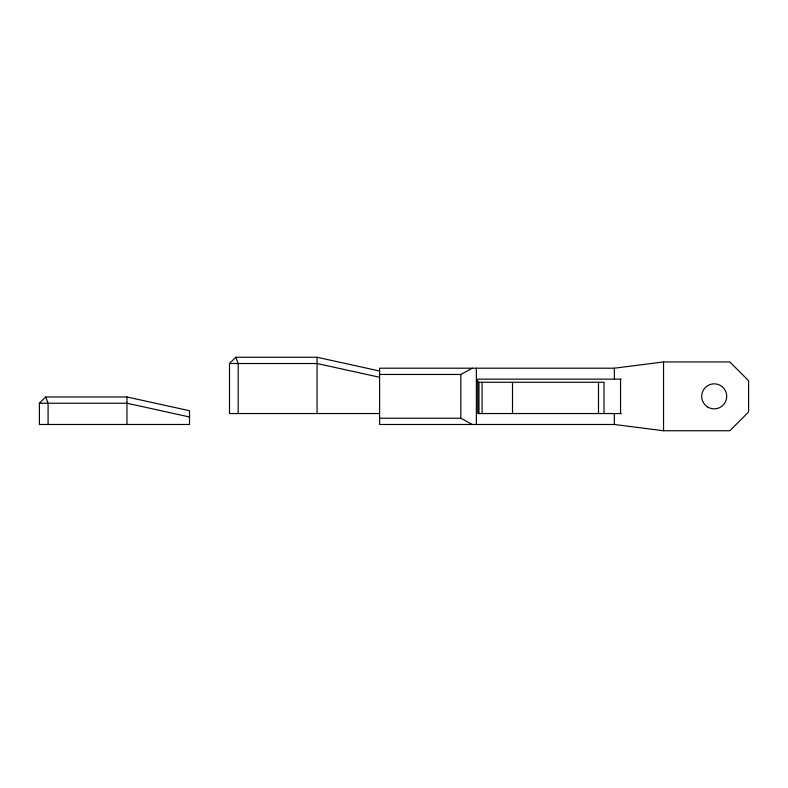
<?xml version="1.0" encoding="UTF-8"?>
<svg xmlns="http://www.w3.org/2000/svg" width="788" height="788" viewBox="0 0 788 788"><rect width="100%" height="100%" fill="white"/><g stroke="black" fill="none" stroke-linecap="round" stroke-linejoin="round"><path stroke-width="1.18" d="M39.4 403.229L45.655 396.975L126.957 396.975L189.504 410.725L189.504 424.486L39.4 424.486L39.4 403.229L126.957 403.229L189.504 416.98M379.599 413.542L229.505 413.542L229.505 363.514L235.76 357.26L317.062 357.26L379.599 371.02M379.599 374.458L460.842 374.458L472.288 368.203M614.345 368.203L663.545 361.948L729.836 361.948L748.6 380.712L748.6 411.976L729.836 430.74L663.545 430.74L614.345 424.486L379.599 424.486L379.599 368.203L614.345 368.203L614.345 379.146M229.505 363.514L317.062 363.514L379.599 377.275M621.19 379.146L477.705 379.146L477.755 413.542L621.19 413.542M477.045 382.269L604.032 382.269L604.032 413.542M379.599 418.231L460.842 418.231L472.288 424.486M235.76 357.26L238.193 363.514L238.193 413.542M45.655 396.975L48.088 403.229L48.088 424.486M663.545 361.948L663.545 430.74M620.55 379.146L620.55 413.542M614.345 413.542L614.345 424.486M598.496 382.269L598.496 413.542M512.515 382.269L512.515 413.542M482.098 382.269L482.098 413.542M478.976 382.269L478.976 413.542M476.366 368.203L476.366 424.486M460.842 374.458L460.842 418.231M317.062 357.26L317.062 413.542M126.957 396.975L126.957 424.486M707.949 407.179A12.509 12.509 0 0 0 726.713 396.344A12.509 12.509 0 0 0 707.949 385.509A12.509 12.509 0 0 0 707.949 407.179"/></g></svg>
